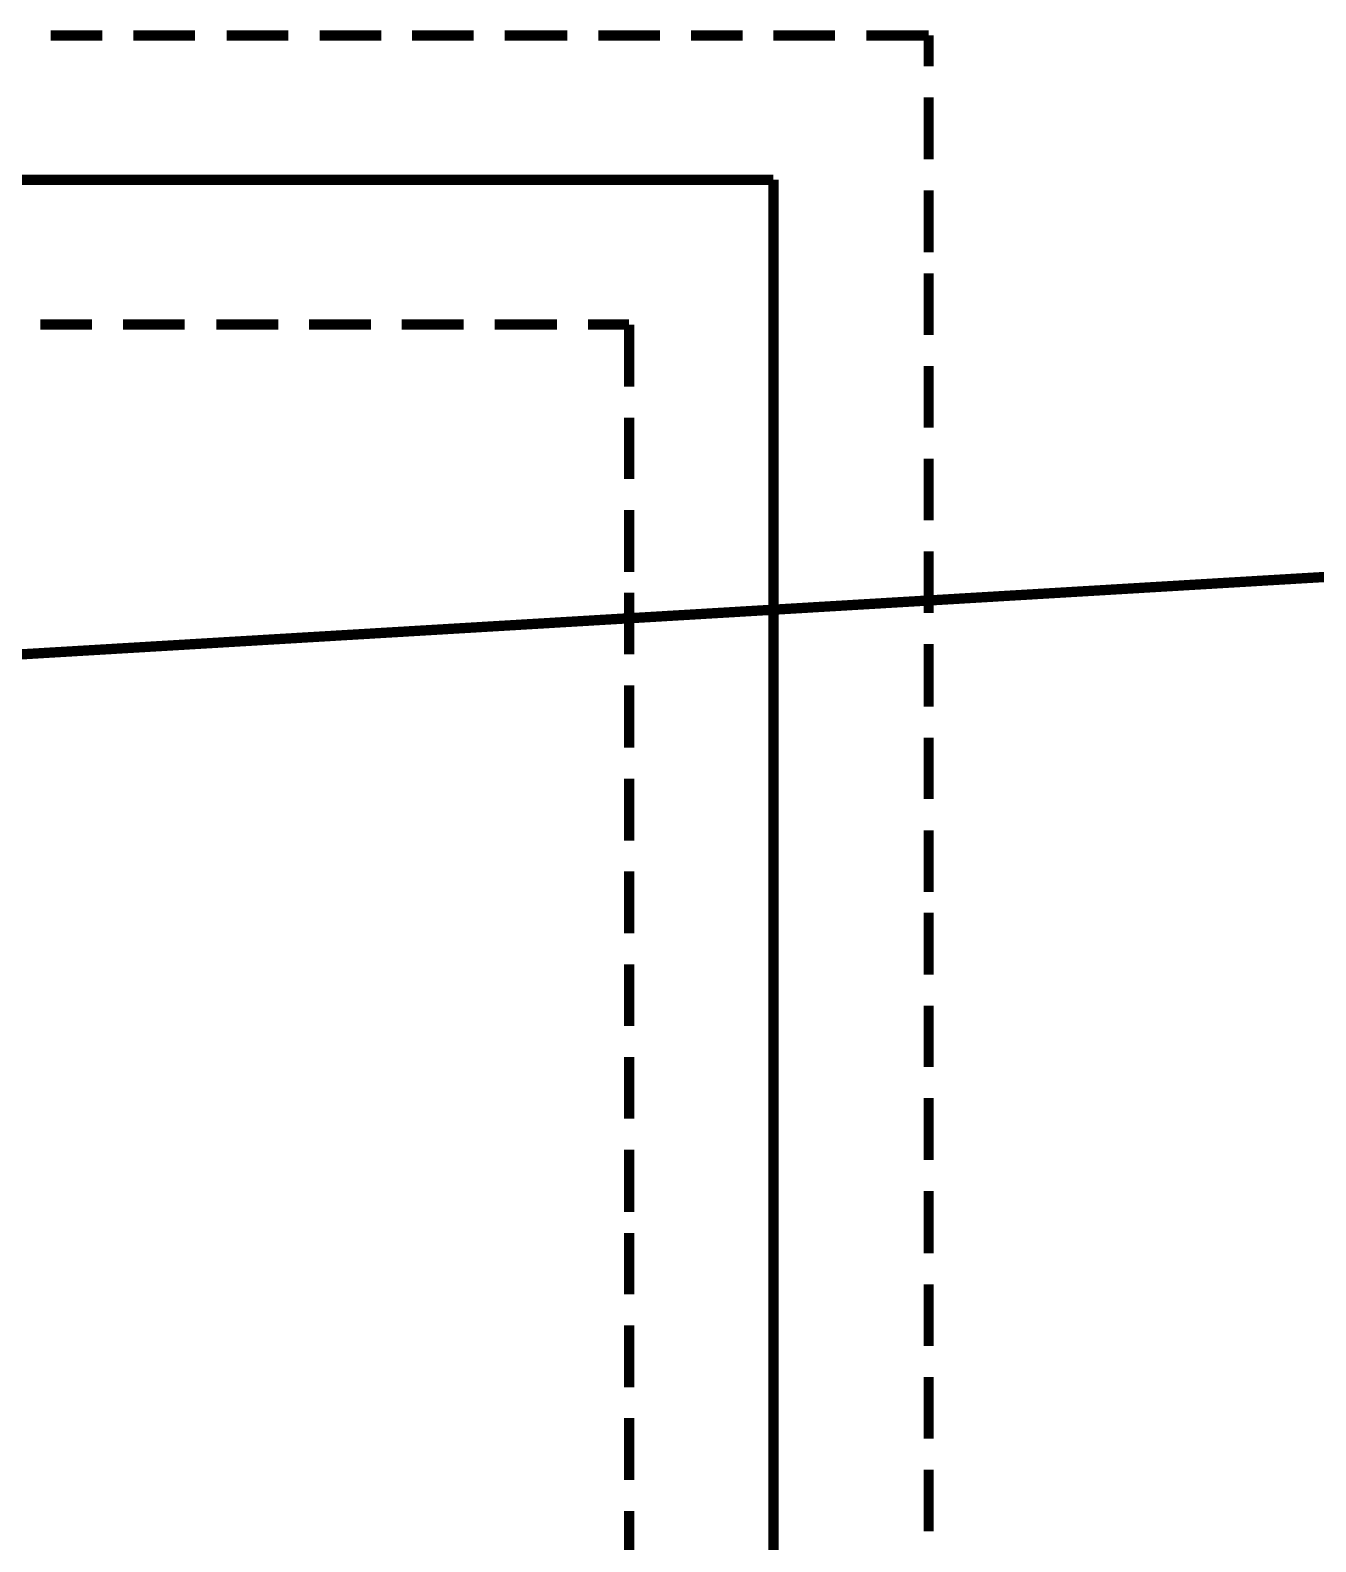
# Model space of a CAD drawing. Header units: metres. Extents: x -593 to 248, y 430 to 1024.
# Drawn here: x -262.55 to -257.27, y 812.04 to 818.25 of the extents above; entities that cross this region are included whole.
import ezdxf

# ---------------------------------------------------------------- set-up
doc = ezdxf.new("R2010")
doc.units = ezdxf.units.M
doc.header["$MEASUREMENT"] = 0
doc.layers.add('C00-00-00-BLACK', color=7, linetype='Continuous')
doc.layers.add('CFF-00-00', color=1, linetype='Continuous')

msp = doc.modelspace()

# ---------------------------------------------------------------- linework, layer by layer
at = {"layer": 'C00-00-00-BLACK', "const_width": 0.0423}
for points in [[(-262.2565, 818.2309), (-262.4675, 818.2309)], [(-261.8748, 818.2309), (-262.1284, 818.2309)], [(-261.4917, 818.2309), (-261.7453, 818.2309)], [(-261.11, 818.2309), (-261.3636, 818.2309)], [(-260.7297, 818.2309), (-260.983, 818.2309)], [(-260.3452, 818.2309), (-260.6027, 818.2309)], [(-259.9649, 818.2309), (-260.2185, 818.2309)], [(-259.6258, 818.2309), (-259.8379, 818.2309)], [(-259.2455, 818.2309), (-259.4988, 818.2309)], [(-258.861, 818.2309), (-259.1171, 818.2309)], [(-258.861, 818.1039), (-258.861, 818.2309)], [(-258.861, 817.7219), (-258.861, 817.9759)], [(-259.4988, 817.6379), (-267.3443, 817.6379)], [(-259.4988, 801.9529), (-259.4988, 817.6379)], [(-258.861, 817.3389), (-258.861, 817.5949)], [(-258.861, 816.9999), (-258.861, 817.2539)], [(-262.2978, 817.0429), (-262.5101, 817.0429)], [(-261.9175, 817.0429), (-262.1711, 817.0429)], [(-261.533, 817.0429), (-261.788, 817.0429)], [(-261.1527, 817.0429), (-261.4063, 817.0429)], [(-260.771, 817.0429), (-261.026, 817.0429)], [(-260.3878, 817.0429), (-260.6443, 817.0429)], [(-260.0915, 817.0429), (-260.2612, 817.0429)], [(-260.0915, 816.7879), (-260.0915, 817.0429)], [(-258.861, 816.6189), (-258.861, 816.8729)], [(-260.0915, 816.4079), (-260.0915, 816.6609)], [(-258.861, 816.2379), (-258.861, 816.4919)], [(-260.0915, 816.0259), (-260.0915, 816.2809)], [(-258.861, 815.8579), (-258.861, 816.1109)], [(-260.0915, 815.6879), (-260.0915, 815.9419)], [(-258.861, 815.4729), (-258.861, 815.7299)], [(-260.0915, 815.3039), (-260.0915, 815.5599)], [(-258.861, 815.0929), (-258.861, 815.3459)], [(-260.0915, 814.9229), (-260.0915, 815.1769)], [(-258.861, 814.7109), (-258.861, 814.9649)], [(-260.0915, 814.5419), (-260.0915, 814.7969)], [(-258.861, 814.3719), (-258.861, 814.6269)], [(-260.0915, 814.1609), (-260.0915, 814.4149)], [(-258.861, 813.9919), (-258.861, 814.2449)], [(-260.0915, 813.7799), (-260.0915, 814.0339)], [(-258.861, 813.6099), (-258.861, 813.8649)], [(-260.0915, 813.3969), (-260.0915, 813.6529)], [(-258.861, 813.2269), (-258.861, 813.4829)], [(-260.0915, 813.0579), (-260.0915, 813.3109)], [(-258.861, 812.8469), (-258.861, 813.0999)], [(-260.0915, 812.6769), (-260.0915, 812.9309)], [(-258.861, 812.4649), (-258.861, 812.7189)], [(-260.0915, 812.2959), (-260.0915, 812.5499)], [(-258.861, 812.0849), (-258.861, 812.3379)], [(-260.0915, 811.9149), (-260.0915, 812.1689)]]:
    msp.add_lwpolyline(points, dxfattribs=at)
at = {"layer": 'CFF-00-00', "const_width": 0.0423}
msp.add_lwpolyline([(-251.9078, 816.3219), (-265.4357, 815.5189)], dxfattribs=at)

doc.saveas('drawing.dxf')
